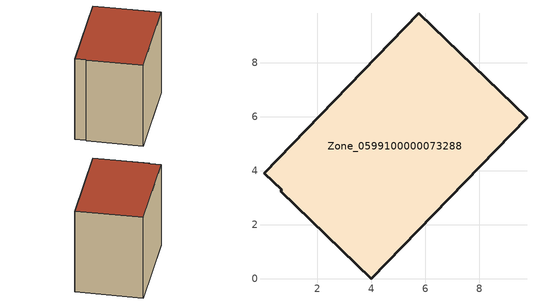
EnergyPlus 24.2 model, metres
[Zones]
Zone_0599100000073288
 floor ground (C_G): 0.68,3.3 0.03,3.91 5.76,9.83 9.76,5.96 3.99,0 0.65,3.25 z0
 wall outside (C_F): 9.76,5.96 5.76,9.83 0.03,3.91 0.68,3.3 0.65,3.25 3.99,0 9.76,5.96 z0:7.59
 roof outside (C_R): 0.03,3.91 0.68,3.3 0.65,3.25 3.99,0 9.76,5.96 5.76,9.83 z7.59
[BUILDING]
Pand.0599100000073288: North Axis=0; Terrain=City; Loads Convergence Tolerance Value=0.04; Temperature Convergence Tolerance Value=0.4; Solar Distribution=FullExterior; Maximum Number of Warmup Days=25; Minimum Number of Warmup Days=1
[Site:Location]
Rotterdam.The.Hague.AP_ZH_NLD Design_Conditions: Latitude=51.96; Longitude=4.45; Time Zone=1; Elevation=-4.5
[SITE:GROUNDTEMPERATURE:BUILDINGSURFACE]
18, 18, 18, 18, 18, 18, 18, 18, 18, 18, 18, 18
[MATERIAL] Thermal Absorptance=0.9; Solar Absorptance=0.7; Visible Absorptance=0.7
Name | Roughness | Thickness | Conductivity | Density | Specific Heat
G.TI.1946 | MediumSmooth | 0.15 | 1 | 540 | 1210
F.TI.1946 | Rough | 0.3 | 0.857143 | 1920 | 840
R.TI.1946 | MediumRough | 0.2 | 0.1 | 1500 | 1000
[CONSTRUCTION]
C_G: G.TI.1946
C_F: F.TI.1946
C_R: R.TI.1946
[ZONE]
Zone_0599100000073288: Type=1; Multiplier=1; Ceiling Height=Autocalculate; Volume=Autocalculate; Floor Area=autocalculate; Part of Total Floor Area=Yes
[ZONEINFILTRATION:DESIGNFLOWRATE]
Infil_Zone_0599100000073288: Zone or ZoneList or Space or SpaceList=Zone_0599100000073288; Schedule=AlwaysOn; Design Flow Rate Calculation Method=Flow/Area; Flow Rate per Floor Area=0.003; Constant Term Coefficient=1; Temperature Term Coefficient=0; Velocity Term Coefficient=0; Velocity Squared Term Coefficient=0
[HVACTEMPLATE:ZONE:IDEALLOADSAIRSYSTEM]
Zone_0599100000073288: Maximum Heating Supply Air Temperature=50; Minimum Cooling Supply Air Temperature=13; Maximum Heating Supply Air Humidity Ratio=0.0156; Minimum Cooling Supply Air Humidity Ratio=0.0077; Heating Limit=NoLimit; Cooling Limit=NoLimit; Dehumidification Control Type=ConstantSensibleHeatRatio; Cooling Sensible Heat Ratio=0.7; Dehumidification Setpoint=60; Humidification Control Type=None; Humidification Setpoint=30; Outdoor Air Method=None; Outdoor Air Flow Rate per Person=0.00944; Outdoor Air Flow Rate per Zone Floor Area=0; Outdoor Air Flow Rate per Zone=0; Demand Controlled Ventilation Type=None; Outdoor Air Economizer Type=NoEconomizer; Heat Recovery Type=None; Sensible Heat Recovery Effectiveness=0.7; Latent Heat Recovery Effectiveness=0.65
[ZONECONTROL:THERMOSTAT]
ThermostatControl_Zone_0599100000073288: Zone or ZoneList=Zone_0599100000073288; Control Type Schedule=DualSetpointControlType; Control 1=Thermostat_Zone_0599100000073288; Temperature Difference Between Cutout And Setpoint=0
[THERMOSTATSETPOINT:DUALSETPOINT]
Thermostat_Zone_0599100000073288: Heating Setpoint Temperature Schedule=HeatingSetpoint_Zone_0599100000073288; Cooling Setpoint Temperature Schedule=CoolingSetpoint_Zone_0599100000073288
[SCHEDULE:COMPACT]
HeatingSetpoint_Zone_0599100000073288: Through: 12/31, For: AllDays, Until: 24:00, 21
CoolingSetpoint_Zone_0599100000073288: Through: 12/31, For: AllDays, Until: 24:00, 24
DualSetpointControlType: Through: 12/31, For: AllDays, Until: 24:00, 4
AlwaysOn: Through: 12/31, For: AllDays, Until: 24:00, 1
